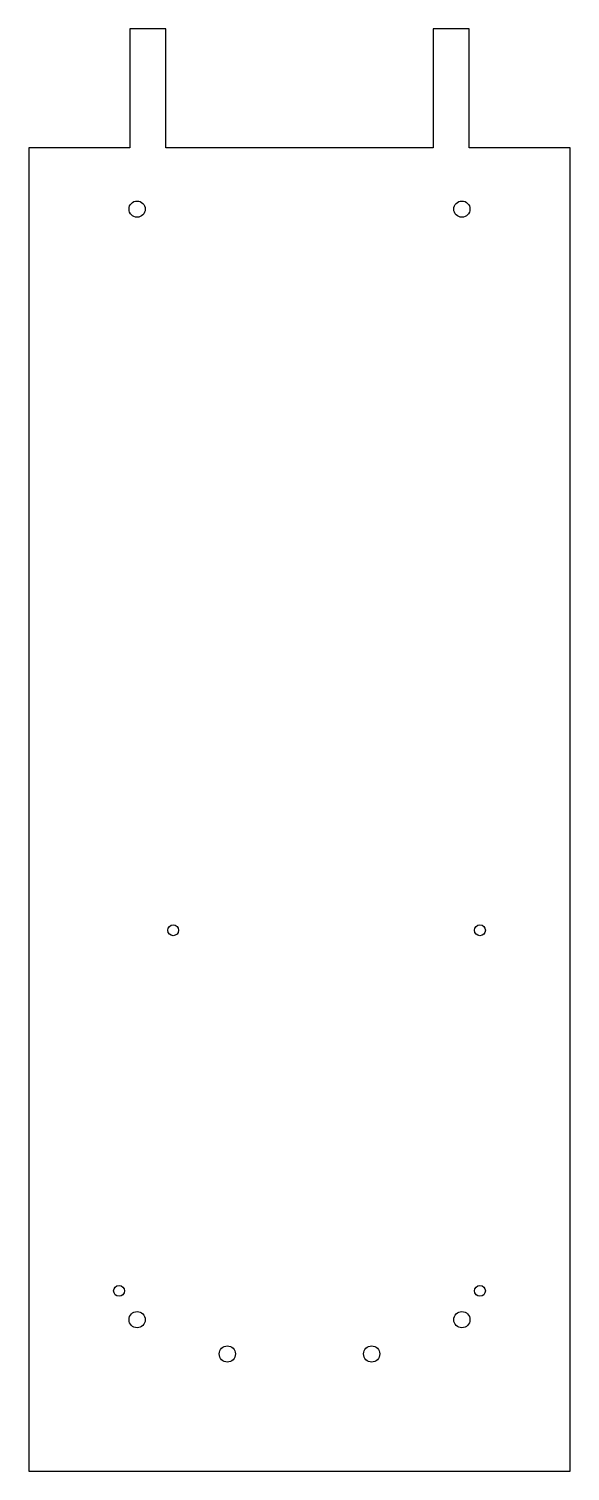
# Model space of a CAD drawing. Header units: millimetres. Extents: x 0 to 150, y 0 to 400.
import ezdxf

# ---------------------------------------------------------------- set-up
doc = ezdxf.new("R2010")
doc.units = ezdxf.units.MM

msp = doc.modelspace()

# ---------------------------------------------------------------- linework, layer by layer
at = {"color": 7, "linetype": 'Continuous', "lineweight": 25}
for p, q in [((28, 400), (28, 367)), ((38, 400), (28, 400)), ((38, 367), (38, 400)), ((112, 400), (112, 367)), ((122, 400), (112, 400)), ((122, 367), (122, 400)), ((0, 367), (0, 0)), ((28, 367), (0, 367)), ((112, 367), (38, 367)), ((150, 367), (122, 367)), ((150, 0), (150, 367)), ((0, 0), (150, 0))]:
    msp.add_line(p, q, dxfattribs=at)
for centre, radius in [((30, 350), 2.25), ((120, 350), 2.25), ((40, 150), 1.5), ((125, 150), 1.5), ((25, 50), 1.5), ((125, 50), 1.5), ((30, 42), 2.25), ((120, 42), 2.25), ((55, 32.5), 2.25), ((95, 32.5), 2.25)]:
    msp.add_circle(centre, radius, dxfattribs=at)

doc.saveas('drawing.dxf')
